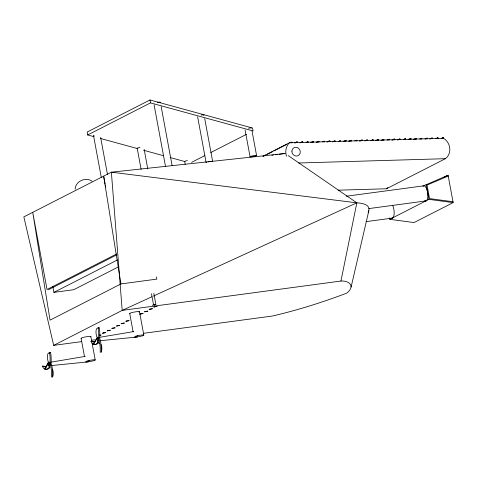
<?xml version="1.0" encoding="UTF-8"?>
<svg xmlns="http://www.w3.org/2000/svg" width="477" height="477" viewBox="0 0 477 477"><rect width="100%" height="100%" fill="white"/><g stroke="black" fill="none" stroke-linecap="round" stroke-linejoin="round"><path stroke-width="0.72" d="M143.535 333.316L272.433 316.03C297.672 310.151 322.44 302.346 346.672 293.176C355.246 286.772 350.058 280.518 340.948 281.042L122.195 310.384L53.68 345.366L23.85 216.88L111.374 172.191L285.145 153.481L279.242 154.268M351.108 287.047L368.864 210.625C370.277 204.132 361.369 203.148 356.844 202.832L111.374 172.191L122.195 310.384L151.948 296.748M50.151 363.593A10.196 1.878 86.6 0 1 51.611 377.027L52.667 376.884A10.196 1.878 86.6 0 0 51.212 363.45L50.151 363.593L49.495 367.385A9.349 6.147 -68.2 0 1 50.079 367.785M98.769 338.765A10.196 1.878 86.6 0 1 100.224 352.205L101.285 352.062A10.196 1.878 86.6 0 0 99.83 338.628L98.769 338.765L98.113 342.558A9.349 6.147 -68.2 0 1 99.216 343.458M340.948 281.042L356.844 202.832L288.209 155.585M75.104 189.274C75.467 181.218 85.639 176.597 92.061 181.218M368.113 212.378L368.864 210.625M46.048 367.397L44.987 369.204L47.807 363.051L48.863 362.908M93.605 344.382L94.667 342.575M47.032 365.549L44.385 368.888L47.181 365.495M95.65 340.727L92.997 344.066L95.799 340.667A9.349 4.925 48.9 0 1 90.982 341.347A10.196 5.05 -87 0 0 97.863 342.224L96.426 338.223L97.481 338.086M87.696 134.967L150.517 102.889L253.084 130.954L252.548 128.039L149.981 99.973L87.154 132.051L87.696 134.967L94.154 136.732M191.587 162.353L204.812 155.603M210.762 152.562L246.472 134.329M262.893 156.295L289.366 142.778L443.527 138.258A12.313 11.305 63 0 1 445.405 158.692L386.501 188.767L338.092 190.186M263.304 156.361L265.951 155.007M267.275 154.333L272.57 151.632M273.893 150.953L286.468 144.531M289.777 142.844L291.942 142.057L292.061 142.701L291.22 142.808L291.101 142.17M294.53 143.022L296.515 142.009L297.35 141.896L297.469 142.54L296.628 142.653L296.515 142.009M295.364 142.909L297.35 141.896M299.938 142.861L301.923 141.848L302.764 141.741L302.883 142.379L302.042 142.492L301.923 141.848M300.778 142.754L302.764 141.741M306.007 142.367L308.172 141.58L308.291 142.224L307.45 142.337L307.331 141.693M310.754 142.545L312.739 141.532L313.58 141.419L313.699 142.063L312.858 142.176L312.739 141.532M311.594 142.432L313.58 141.419M316.162 142.39L318.147 141.377L318.988 141.264L319.107 141.907L318.266 142.015L318.147 141.377M317.002 142.277L318.326 141.597M322.237 141.89L324.402 141.103L324.521 141.747L323.68 141.86L323.561 141.216M326.983 142.068L328.969 141.055L329.81 140.942L329.929 141.586L329.088 141.699L328.969 141.055M327.824 141.961L329.81 140.942M332.391 141.913L334.377 140.9L335.218 140.787L335.337 141.43L334.496 141.544L334.377 140.9M333.232 141.8L334.556 141.126M116.626 253.961L47.038 289.497L32.734 212.343L50.043 320.139L120.955 283.928L156.844 279.111L156.432 276.922M338.461 141.419L340.626 140.626L340.745 141.27L339.904 141.383L339.785 140.739M48.475 289.712L116.74 254.855M343.213 141.597L345.199 140.584L346.04 140.471L346.159 141.109L345.318 141.222L345.199 140.584M344.054 141.484L346.04 140.471M348.621 141.436L350.607 140.423L351.448 140.31L351.567 140.953L350.726 141.067L350.607 140.423M349.462 141.323L350.786 140.649M52.84 286.629L53.907 292.371L117.533 259.882M354.691 140.942L356.856 140.149L356.975 140.793L356.134 140.906L356.015 140.262M359.437 141.12L361.423 140.107L362.264 139.994L362.383 140.637L361.542 140.751L361.423 140.107M360.278 141.007L362.264 139.994M364.851 140.959L366.837 139.946L367.672 139.833L367.791 140.476L366.956 140.59L366.837 139.946M118.809 266.703L73.738 289.712L53.907 292.371M365.686 140.846L367.01 140.172M370.921 140.465L373.086 139.678L373.205 140.316L372.364 140.429L372.245 139.791M371.762 140.351L373.086 139.678M375.667 140.643L377.653 139.63L378.494 139.517L378.613 140.16L377.772 140.274L377.653 139.63M376.508 140.53L378.494 139.517M381.075 140.482L383.061 139.469L383.902 139.356L384.021 139.999L383.18 140.113L383.061 139.469M381.916 140.369L383.24 139.695M387.145 139.988L389.31 139.201L389.429 139.844L388.588 139.958L388.469 139.314M387.986 139.874L389.31 139.201M391.897 140.166L393.883 139.153L394.723 139.04L394.843 139.683L394.002 139.797L393.883 139.153M392.738 140.053L394.723 139.04M397.305 140.011L399.291 138.998L400.131 138.885L400.251 139.522L399.41 139.636L399.291 138.998M398.146 139.898L399.47 139.218M403.375 139.511L405.539 138.724L405.659 139.367L404.818 139.481L404.699 138.837M404.216 139.397L405.539 138.724M408.121 139.689L410.107 138.676L410.947 138.563L411.067 139.206L410.226 139.32L410.107 138.676M408.962 139.576L410.947 138.563M413.535 139.534L415.521 138.521L416.361 138.408L416.481 139.051L415.64 139.165L415.521 138.521M414.376 139.421L415.7 138.741M419.605 139.034L421.769 138.247L421.889 138.89L421.048 139.004L420.929 138.36M420.446 138.926L421.769 138.247M425.013 138.879L427.177 138.091L427.297 138.729L426.456 138.843L426.337 138.199M425.192 139.105L427.177 138.091M429.759 139.057L431.745 138.044L432.585 137.931L432.705 138.574L431.864 138.688L431.745 138.044M430.6 138.944L431.923 138.27M435.835 138.563L437.999 137.77L438.119 138.413L437.278 138.527L437.159 137.883M436.676 138.449L437.999 137.77M441.243 138.402L443.407 137.614L443.527 138.258L442.686 138.366L442.567 137.728M441.422 138.628L443.407 137.614M152.205 305.358L153.522 304.684L155.866 304.368L153.832 293.391M153.892 305.381L155.866 304.368M100.337 335.355L101.148 334.943L99.21 335.2M422.807 186.185L448.07 175.208L453.15 202.606L414.048 222.568L389.781 219.325L389.518 217.911M444.093 177.235L448.07 175.208M389.781 219.325L428.877 199.362L453.15 202.606M153.302 296.128L356.844 202.832M448.231 176.079L427.04 185.046L429.55 198.605L452.989 201.735M99.604 337.322L133.834 331.557M50.991 362.15L85.216 356.385M271.866 155.258L273.345 155.061M275.557 154.763L277.769 154.47M346.201 196.238L424.16 185.78M368.822 208.592L426.194 200.895M366.032 221.644L392.517 218.09M98.107 327.908L99.168 327.765A9.349 1.258 -88.3 0 1 99.717 337.68L98.656 337.823L96.771 336.935A10.196 3.965 69.2 0 1 98.107 327.908A9.349 1.258 -88.3 0 1 98.656 337.823M53.68 345.366L81.668 341.615M91.244 340.328L96.402 339.636M90.982 341.347L92.043 341.21A9.349 4.925 48.9 0 0 94.911 341.645M49.489 352.736L50.55 352.592A9.349 1.258 -88.3 0 1 51.099 362.508L50.037 362.645L48.153 361.763A10.196 3.965 69.2 0 1 49.489 352.736A9.349 1.258 -88.3 0 1 50.037 362.645M47.676 364.41A9.349 4.925 48.9 0 0 47.807 363.051L49.244 367.046A10.196 5.05 -87 0 1 42.364 366.175L43.425 366.032A9.349 4.925 48.9 0 0 46.299 366.467M100.063 340.727L136.804 337.048A2.981 1.121 82.4 0 0 137.68 335.778M51.444 365.549L88.191 361.87A2.981 1.121 82.4 0 0 89.062 360.6M298.691 162.991L445.405 158.692M100.605 138.497L137.901 148.705M143.643 150.273L163.724 155.77M170.182 157.535L184.521 161.459M426.122 184.492L428.877 199.362M252.041 131.044L256.59 155.585A3.345 0.405 -10.5 0 1 251.385 156.826A3.345 0.405 -10.5 0 1 251.981 156.003A3.345 0.405 -10.5 0 1 256.59 155.585M245.095 129.982L250.049 156.695M204.711 118.594L212.653 161.476A3.345 0.405 -10.5 0 0 208.05 161.894M197.627 116.799L206.118 162.585M184.671 161.453L185.207 164.338M161.172 106.645L172.066 165.436M154.095 104.851L165.525 166.539M149.981 99.973L150.517 102.889M144.149 149.337L147.781 168.959M137.203 148.264L141.109 169.335M151.483 293.701L153.522 304.684M139.481 311.69L143.821 335.11M100.611 137.388L107.474 174.397M129.726 313.538L133.119 331.837M105.137 184.14L103.652 176.132L120.955 283.928M105.405 185.595L105.673 187.05M93.534 135.587L101.333 177.682M90.863 336.512L91.811 341.633M92.085 343.1L95.203 359.938M81.114 338.36L84.501 356.659M135.307 336.291A4.967 0.602 -10.5 0 1 143.034 334.955A4.967 0.602 -10.5 0 1 140.471 336.345A4.967 0.602 -10.5 0 1 134.067 336.959M129.965 313.651A4.967 0.602 -10.5 0 1 134.973 311.934A4.967 0.602 -10.5 0 1 138.962 312.095M101.118 344.603A9.349 6.147 -68.2 0 1 101.285 352.062M98.661 327.842A10.196 3.965 69.2 0 1 99.168 327.765M96.426 338.223A9.349 4.925 48.9 0 1 96.402 338.938M98.375 342.832A10.196 5.05 -87 0 1 94.661 344.239M86.689 361.113A4.967 0.602 -10.5 0 1 94.971 359.819A4.967 0.602 -10.5 0 1 89.33 361.644M88.126 361.81A4.967 0.602 -10.5 0 1 85.455 361.787M81.346 338.473A4.967 0.602 -10.5 0 1 86.355 336.756A4.967 0.602 -10.5 0 1 90.344 336.917M52.5 369.431A9.349 6.147 -68.2 0 1 52.667 376.884M49.214 353.266A10.196 3.965 69.2 0 1 50.55 352.592M46.812 365.913A9.349 4.925 48.9 0 1 42.364 366.175M49.757 367.654A10.196 5.05 -87 0 1 46.042 369.061M203.321 114.79A3.345 0.405 -10.5 0 1 203.423 115.273M201.109 115.04A3.345 0.405 -10.5 0 1 202.695 114.826M206.314 162.442A3.345 0.405 -10.5 0 1 206.726 162.269M157.44 102.37A3.345 0.405 -10.5 0 1 160.165 102.43M248.577 128.235A3.345 0.405 -10.5 0 1 250.169 128.021M250.789 127.979A3.345 0.405 -10.5 0 1 251.48 128.051M137.465 148.425A3.345 0.405 -10.5 0 1 139.958 147.393M184.939 161.614A3.345 0.405 -10.5 0 1 187.425 160.582M93.736 135.45A3.345 0.405 -10.5 0 1 94.142 135.277M423.409 185.881A7.692 2.898 82.4 0 1 427.78 193.996A7.692 2.898 82.4 0 1 424.649 200.578M392.78 205.635A7.692 2.898 82.4 0 1 394.121 214.054A7.692 2.898 82.4 0 1 391.766 218.192M286.498 156.307A13.648 12.533 63 0 1 289.366 142.778M387.914 187.497A12.313 11.305 63 0 1 386.501 188.767M103.235 332.904L102.424 333.322L105.816 332.558L103.235 332.904M107.903 330.519L107.092 330.937L110.485 330.173L107.903 330.519M112.572 328.14L111.761 328.552L115.154 327.794L112.572 328.14M117.241 325.755L116.43 326.167L119.822 325.409L117.241 325.755M121.909 323.37L121.098 323.788L124.485 323.024L121.909 323.37M126.578 320.985L125.767 321.403L129.154 320.639L126.578 320.985M140.578 313.836L139.767 314.248L143.16 313.49L140.578 313.836M145.246 311.451L144.436 311.869L147.828 311.105L145.246 311.451M149.915 309.072L149.104 309.484L152.497 308.72L149.915 309.072M154.584 306.687L153.773 307.099L157.166 306.341L154.584 306.687M291.906 151.078A4.478 4.114 63 0 0 297.94 155.758A4.478 4.114 63 0 0 298.423 148.192A4.478 4.114 63 0 0 291.906 151.078M97.093 338.378A1.658 0.626 82.4 0 0 97.857 340.948A1.658 0.626 82.4 0 0 98.208 338.604A1.658 0.626 82.4 0 0 97.093 338.378M48.481 363.2A1.658 0.626 82.4 0 0 49.244 365.77A1.658 0.626 82.4 0 0 49.59 363.426A1.658 0.626 82.4 0 0 48.481 363.2"/></g></svg>
